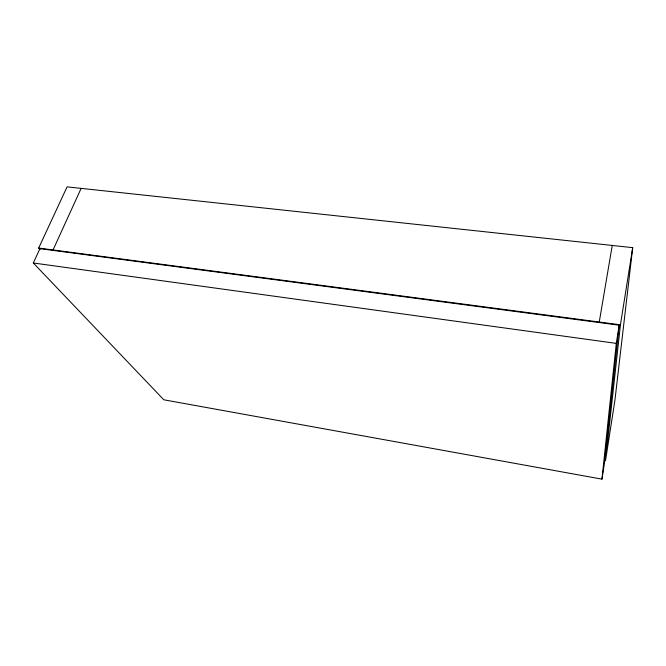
<?xml version="1.0" encoding="UTF-8"?>
<svg xmlns="http://www.w3.org/2000/svg" width="666" height="666" viewBox="0 0 666 666"><rect width="100%" height="100%" fill="white"/><g stroke="black" fill="none" stroke-linecap="round" stroke-linejoin="round"><path stroke-width="1" d="M601.964 479.137L616.283 343.381L619.189 325.191L39.935 248.668L33.3 262.987L163.811 399.791L601.964 479.137L604.137 465.218L619.189 325.191M632.7 247.644L620.429 324.808L605.477 460.905L614.893 400.491L632.7 247.644L67.075 186.863L38.678 248.06L40.085 249.592M599.25 322.019L612.245 245.446M53.039 249.958L81.135 188.37M38.678 248.06L620.429 324.808M33.3 262.987L616.283 343.381"/></g></svg>
